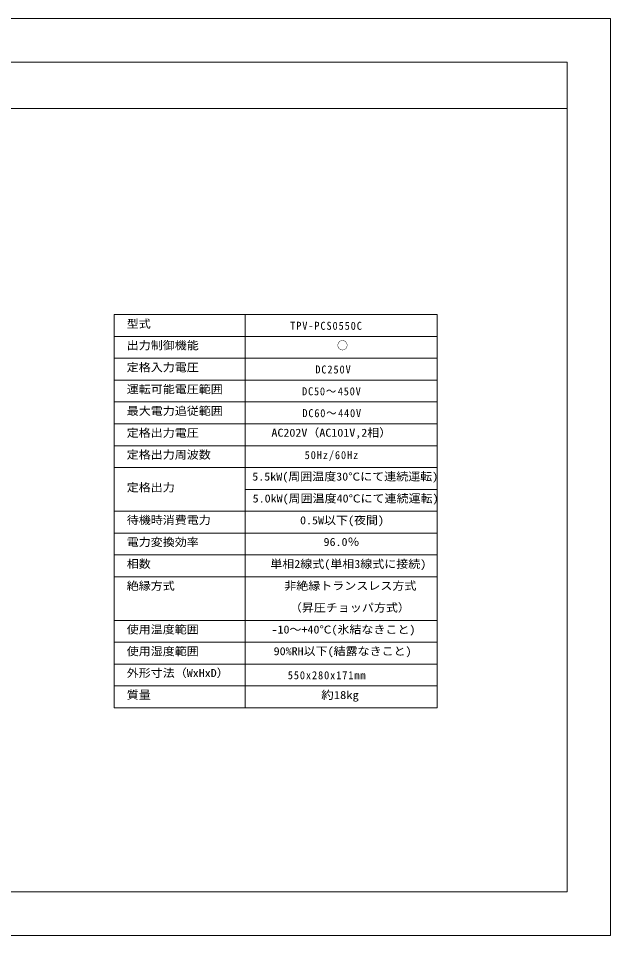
# Model space of a CAD drawing. Units: millimetres, scale not verified. Extents: x -1485 to 1485, y -1050 to 1050.
# Drawn here: x 128 to 1485, y -1050 to 1050 of the extents above; entities that cross this region are included whole.
import ezdxf
from ezdxf.enums import TextEntityAlignment as Align

# ---------------------------------------------------------------- set-up
doc = ezdxf.new("R2010")
doc.units = ezdxf.units.MM
doc.header["$LTSCALE"] = 10
for name, color, linetype, lineweight in [('0-0_0', 7, 'Continuous', 18), ('0-2_用紙枠', 7, 'Continuous', 18), ('0-3_図面枠', 7, 'Continuous', 18)]:
    doc.layers.add(name, color=color, linetype=linetype, lineweight=lineweight)
doc.styles.add('ＭＳ ゴシック', font='')
doc.styles.get('ＭＳ ゴシック').set_extended_font_data('MS Gothic')

msp = doc.modelspace()

# ---------------------------------------------------------------- linework, layer by layer
at = {"layer": '0-0_0'}
for p, q in [((347.47, 371.38), (1087.47, 371.38)), ((347.47, 371.38), (347.47, -528.62)), ((647.47, 371.38), (647.47, -528.62)), ((1087.47, 371.38), (1087.47, -528.62)), ((347.47, 321.38), (1087.47, 321.38)), ((347.47, 271.38), (1087.47, 271.38)), ((347.47, 221.38), (1087.47, 221.38)), ((347.47, 171.38), (1087.47, 171.38)), ((347.47, 121.38), (1087.47, 121.38)), ((347.47, 71.38), (1087.47, 71.38)), ((347.47, 21.38), (1087.47, 21.38)), ((647.47, -28.62), (1087.47, -28.62)), ((347.47, -78.62), (1087.47, -78.62)), ((347.47, -128.62), (1087.47, -128.62)), ((347.47, -178.62), (1087.47, -178.62)), ((347.47, -228.62), (1087.47, -228.62)), ((347.47, -328.62), (1087.47, -328.62)), ((347.47, -378.62), (1087.47, -378.62)), ((347.47, -428.62), (1087.47, -428.62)), ((347.47, -478.62), (1087.47, -478.62)), ((347.47, -528.62), (1087.47, -528.62))]:
    msp.add_line(p, q, dxfattribs=at)
at = {"layer": '0-2_用紙枠'}
msp.add_lwpolyline([(-1485.03, -1050.32), (1484.97, -1050.32), (1484.97, 1049.68), (-1485.03, 1049.68)], close=True, dxfattribs=at)
at = {"layer": '0-3_図面枠'}
msp.add_line((1384.97, 843.07), (-1285.03, 843.07), dxfattribs=at)
msp.add_lwpolyline([(1384.97, -950.32), (1384.97, 949.68), (-1285.03, 949.68), (-1285.03, -950.32)], close=True, dxfattribs=at)

# ---------------------------------------------------------------- texts
at = {"layer": '0-0_0', "style": 'ＭＳ ゴシック'}
for s, width, p in [('  型式', 1.1, (348.97, 335.64)), ('  出力制御機能', 1.1, (348.97, 286.32)), ('  定格入力電圧', 1.1, (348.97, 235.92)), ('\u3000運転可能電圧範囲', 1.1, (348.97, 185.81)), ('\u3000最大電力追従範囲', 1.1, (348.97, 136.15)), ('  定格出力電圧', 1.1, (348.97, 85.92)), ('AC202V（AC101V,2相）', 1.1, (707.86, 86.38)), ('  定格出力周波数', 1.1, (348.97, 35.98)), ('5.5kW(周囲温度30℃にて連続運転)', 1.1, (664, -14.02)), ('  定格出力', 1.1, (348.97, -39.08)), ('5.0kW(周囲温度40℃にて連続運転)', 1.1, (664.87, -64.19)), ('  待機時消費電力', 1.1, (348.97, -113.79)), ('0.5W以下(夜間)', 1.1, (773.5, -114.08)), ('  電力変換効率', 1.1, (348.97, -164.08)), ('96.0％', 1.1, (827.31, -163.68)), ('  相数', 1.1, (348.97, -213.96)), ('単相2線式(単相3線式に接続)', 1.1, (705.24, -214.13)), ('  絶縁方式', 1.1, (348.97, -264.25)), ('非絶縁トランスレス方式', 1.1, (737.34, -264.13)), ('（昇圧チョッパ方式）', 1.1, (750.01, -314.13)), ('  使用温度範囲', 1.1, (348.97, -364.13)), ('-10～+40℃(氷結なきこと)', 1.1, (708.08, -364.19)), ('  使用湿度範囲', 1.1, (348.97, -414.13)), ('90%RH以下(結露なきこと)', 1.1, (712.97, -413.79)), ('  外形寸法（WxHxD）', 1.1, (348.97, -463.79)), ('  質量', 1.1, (348.97, -513.79)), ('約18kg', 1.15, (821.97, -514.08))]:
    msp.add_text(s, height=18.33, dxfattribs=dict(at, width=width)).set_placement(p, align=Align.BOTTOM_LEFT)
msp.add_text('○', height=18.33, dxfattribs=at).set_placement((858.14, 286.04), align=Align.BOTTOM_LEFT)
at = {"layer": '0-0_0', "char_height": 18.33, "attachment_point": 7, "style": 'ＭＳ ゴシック'}
for s, insert in [('\\T1.17;\\W0.95;TPV-PCS0550C', (750.8, 336.38)), ('\\T1.17;\\W0.95;DC250V', (808.4, 236.38)), ('\\T1.15;\\W0.95;DC50～450V', (778.06, 186.38)), ('\\T1.15;\\W0.95;DC60～440V', (778.8, 136.38)), ('\\T1.17;\\W0.95;50Hz/60Hz', (783.97, 36.21)), ('\\T1.17;\\W0.95;550x280x171mm', (745.29, -463.62))]:
    msp.add_mtext(s, dxfattribs=dict(at, insert=insert))

doc.saveas('drawing.dxf')
